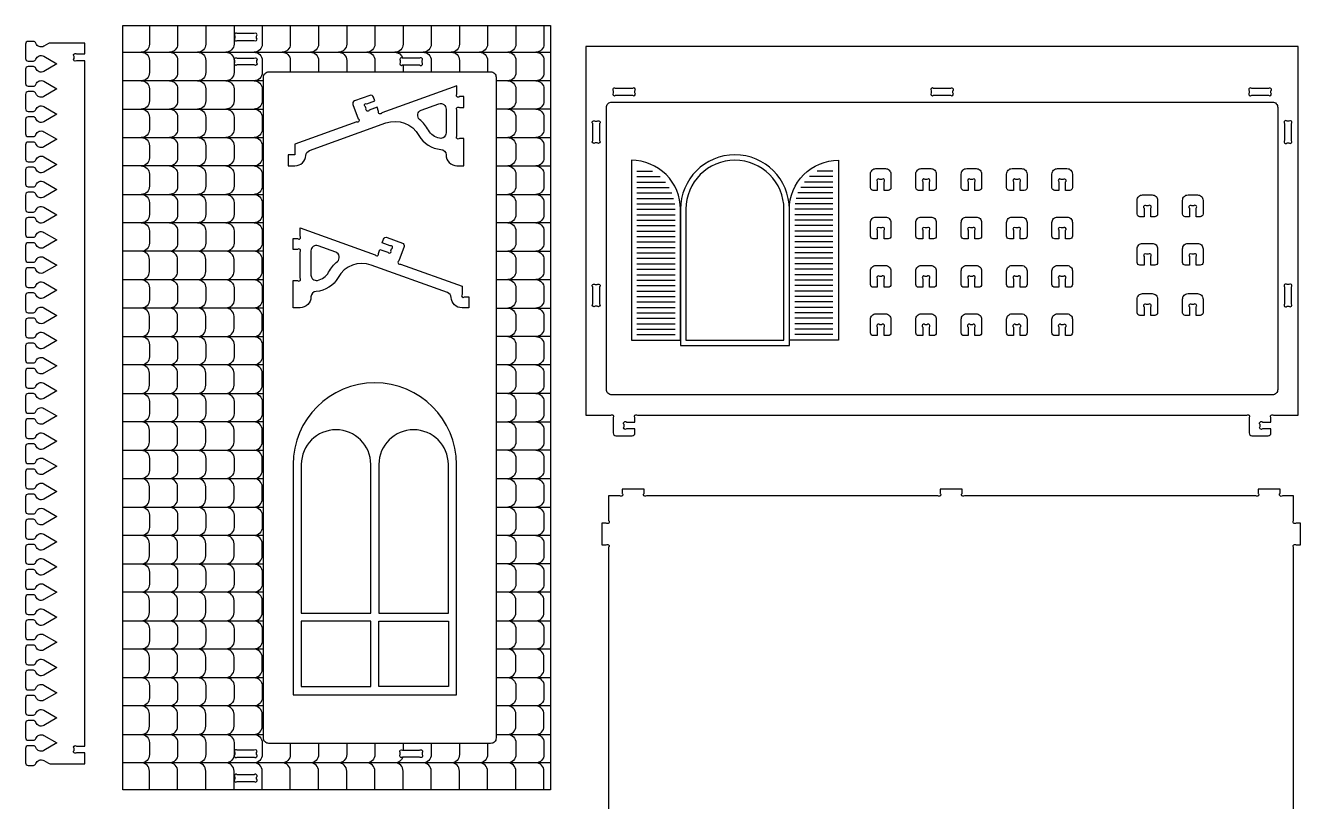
# Model space of a CAD drawing. Extents: x 2995 to 5271, y 518 to 1985.
# Drawn here: x 4144 to 5268, y 1301 to 1985 of the extents above; entities that cross this region are included whole.
import ezdxf

# ---------------------------------------------------------------- set-up
doc = ezdxf.new("R2010")
doc.units = 0
doc.header["$MEASUREMENT"] = 0
doc.layers.add('LAYER1', color=18, linetype='CONTINUOUS')

msp = doc.modelspace()

# ---------------------------------------------------------------- linework, layer by layer
at = {"layer": 'LAYER1'}
for points in [[(4606.8, 1311.5), (4229.8, 1311.5), (4229.8, 1985), (4606.8, 1985)], [(4387.1, 1402.4), (4448.3, 1402.4), (4448.3, 1460), (4387.1, 1460)], [(4455.5, 1402.4), (4455.5, 1460), (4516.7, 1460), (4516.7, 1402.4)]]:
    msp.add_lwpolyline(points, close=True, dxfattribs=at)
for points in [[(4253.2, 1985), (4253.2, 1968.6, -0.414214), (4246, 1961.4)], [(4278.1, 1985), (4278.1, 1968.6, -0.414214), (4270.9, 1961.4)], [(4302.9, 1985), (4302.9, 1968.6, -0.414214), (4295.7, 1961.4)], [(4327.8, 1985), (4327.8, 1968.6, -0.414214), (4320.6, 1961.4)], [(4352.6, 1985), (4352.6, 1968.6, -0.414214), (4345.4, 1961.4)], [(4377.4, 1985), (4377.4, 1968.6, -0.414214), (4370.2, 1961.4)], [(4402.3, 1985), (4402.3, 1968.6, -0.414214), (4395.1, 1961.4)], [(4427.1, 1985), (4427.1, 1968.6, -0.414214), (4419.9, 1961.4)], [(4452, 1985), (4452, 1968.6, -0.414214), (4444.8, 1961.4)], [(4476.8, 1985), (4476.8, 1968.6, -0.414214), (4469.6, 1961.4)], [(4501.6, 1985), (4501.6, 1968.6, -0.414214), (4494.4, 1961.4)], [(4526.5, 1985), (4526.5, 1968.6, -0.414214), (4519.3, 1961.4)], [(4551.3, 1985), (4551.3, 1968.6, -0.414214), (4544.1, 1961.4)], [(4576.2, 1985), (4576.2, 1968.6, -0.414214), (4569, 1961.4)], [(4601, 1985), (4601, 1968.6, -0.414214), (4593.8, 1961.4)], [(4246, 1961.4, -0.414214), (4253.2, 1954.2), (4253.2, 1943.5, -0.414214), (4246, 1936.3)], [(4270.9, 1961.4, -0.414214), (4278.1, 1954.2), (4278.1, 1943.5, -0.414214), (4270.9, 1936.3)], [(4295.7, 1961.4, -0.414214), (4302.9, 1954.2), (4302.9, 1943.5, -0.414214), (4295.7, 1936.3)], [(4320.6, 1961.4, -0.414214), (4327.8, 1954.2), (4327.8, 1943.5, -0.414214), (4320.6, 1936.3)], [(4345.4, 1961.4, -0.414214), (4352.6, 1954.2), (4352.6, 1943.5, -0.414214), (4345.4, 1936.3)], [(4370.2, 1961.4, -0.414214), (4377.4, 1954.2), (4377.4, 1944.2)], [(4395.1, 1961.4, -0.414214), (4402.3, 1954.2), (4402.3, 1944.2)], [(4419.9, 1961.4, -0.414214), (4427.1, 1954.2), (4427.1, 1944.2)], [(4444.8, 1961.4, -0.414214), (4452, 1954.2), (4452, 1944.2)], [(4469.6, 1961.4, -0.332931), (4476.5, 1956.2)], [(4494.4, 1961.4, -0.414214), (4501.6, 1954.2), (4501.6, 1944.2)], [(4519.3, 1961.4, -0.414214), (4526.5, 1954.2), (4526.5, 1944.2)], [(4544.1, 1961.4, -0.414214), (4551.3, 1954.2), (4551.3, 1944.2)], [(4569, 1961.4, -0.414214), (4576.2, 1954.2), (4576.2, 1943.5, -0.414214), (4569, 1936.3)], [(4593.8, 1961.4, -0.414214), (4601, 1954.2), (4601, 1943.5, -0.414214), (4593.8, 1936.3)], [(4246, 1936.3, -0.414214), (4253.2, 1929.1), (4253.2, 1918.5, -0.414214), (4246, 1911.3)], [(4270.9, 1936.3, -0.414214), (4278.1, 1929.1), (4278.1, 1918.5, -0.414214), (4270.9, 1911.3)], [(4295.7, 1936.3, -0.414214), (4302.9, 1929.1), (4302.9, 1918.5, -0.414214), (4295.7, 1911.3)], [(4320.6, 1936.3, -0.414214), (4327.8, 1929.1), (4327.8, 1918.5, -0.414214), (4320.6, 1911.3)], [(4345.4, 1936.3, -0.414214), (4352.6, 1929.1), (4352.6, 1918.5, -0.414214), (4345.4, 1911.3)], [(4569, 1936.3, -0.414214), (4576.2, 1929.1), (4576.2, 1918.5, -0.414214), (4569, 1911.3)], [(4593.8, 1936.3, -0.414214), (4601, 1929.1), (4601, 1918.5, -0.414214), (4593.8, 1911.3)], [(4246, 1911.3, -0.414214), (4253.2, 1904.1), (4253.2, 1893.4, -0.414214), (4246, 1886.2)], [(4270.9, 1911.3, -0.414214), (4278.1, 1904.1), (4278.1, 1893.4, -0.414214), (4270.9, 1886.2)], [(4295.7, 1911.3, -0.414214), (4302.9, 1904.1), (4302.9, 1893.4, -0.414214), (4295.7, 1886.2)], [(4320.6, 1911.3, -0.414214), (4327.8, 1904.1), (4327.8, 1893.4, -0.414214), (4320.6, 1886.2)], [(4345.4, 1911.3, -0.414214), (4352.6, 1904.1), (4352.6, 1893.4, -0.414214), (4345.4, 1886.2)], [(4569, 1911.3, -0.414214), (4576.2, 1904.1), (4576.2, 1893.4, -0.414214), (4569, 1886.2)], [(4593.8, 1911.3, -0.414214), (4601, 1904.1), (4601, 1893.4, -0.414214), (4593.8, 1886.2)], [(4246, 1886.2, -0.414214), (4253.2, 1879), (4253.2, 1868.4, -0.414214), (4246, 1861.2)], [(4270.9, 1886.2, -0.414214), (4278.1, 1879), (4278.1, 1868.4, -0.414214), (4270.9, 1861.2)], [(4295.7, 1886.2, -0.414214), (4302.9, 1879), (4302.9, 1868.4, -0.414214), (4295.7, 1861.2)], [(4320.6, 1886.2, -0.414214), (4327.8, 1879), (4327.8, 1868.4, -0.414214), (4320.6, 1861.2)], [(4345.4, 1886.2, -0.414214), (4352.6, 1879), (4352.6, 1868.4, -0.414214), (4345.4, 1861.2)], [(4569, 1886.2, -0.414214), (4576.2, 1879), (4576.2, 1868.4, -0.414214), (4569, 1861.2)], [(4593.8, 1886.2, -0.414214), (4601, 1879), (4601, 1868.4, -0.414214), (4593.8, 1861.2)], [(4246, 1861.2, -0.414214), (4253.2, 1854), (4253.2, 1843.3, -0.414214), (4246, 1836.1)], [(4270.9, 1861.2, -0.414214), (4278.1, 1854), (4278.1, 1843.3, -0.414214), (4270.9, 1836.1)], [(4295.7, 1861.2, -0.414214), (4302.9, 1854), (4302.9, 1843.3, -0.414214), (4295.7, 1836.1)], [(4320.6, 1861.2, -0.414214), (4327.8, 1854), (4327.8, 1843.3, -0.414214), (4320.6, 1836.1)], [(4345.4, 1861.2, -0.414214), (4352.6, 1854), (4352.6, 1843.3, -0.414214), (4345.4, 1836.1)], [(4569, 1861.2, -0.414214), (4576.2, 1854), (4576.2, 1843.3, -0.414214), (4569, 1836.1)], [(4593.8, 1861.2, -0.414214), (4601, 1854), (4601, 1843.3, -0.414214), (4593.8, 1836.1)], [(4246, 1836.1, -0.414214), (4253.2, 1828.9), (4253.2, 1818.3, -0.414214), (4246, 1811.1)], [(4270.9, 1836.1, -0.414214), (4278.1, 1828.9), (4278.1, 1818.3, -0.414214), (4270.9, 1811.1)], [(4295.7, 1836.1, -0.414214), (4302.9, 1828.9), (4302.9, 1818.3, -0.414214), (4295.7, 1811.1)], [(4320.6, 1836.1, -0.414214), (4327.8, 1828.9), (4327.8, 1818.3, -0.414214), (4320.6, 1811.1)], [(4345.4, 1836.1, -0.414214), (4352.6, 1828.9), (4352.6, 1818.3, -0.414214), (4345.4, 1811.1)], [(4569, 1836.1, -0.414214), (4576.2, 1828.9), (4576.2, 1818.3, -0.414214), (4569, 1811.1)], [(4593.8, 1836.1, -0.414214), (4601, 1828.9), (4601, 1818.3, -0.414214), (4593.8, 1811.1)], [(4246, 1811.1, -0.414214), (4253.2, 1803.9), (4253.2, 1793.2, -0.414214), (4246, 1786)], [(4270.9, 1811.1, -0.414214), (4278.1, 1803.9), (4278.1, 1793.2, -0.414214), (4270.9, 1786)], [(4295.7, 1811.1, -0.414214), (4302.9, 1803.9), (4302.9, 1793.2, -0.414214), (4295.7, 1786)], [(4320.6, 1811.1, -0.414214), (4327.8, 1803.9), (4327.8, 1793.2, -0.414214), (4320.6, 1786)], [(4345.4, 1811.1, -0.414214), (4352.6, 1803.9), (4352.6, 1793.2, -0.414214), (4345.4, 1786)], [(4569, 1811.1, -0.414214), (4576.2, 1803.9), (4576.2, 1793.2, -0.414214), (4569, 1786)], [(4593.8, 1811.1, -0.414214), (4601, 1803.9), (4601, 1793.2, -0.414214), (4593.8, 1786)], [(4246, 1761, 0.414214), (4253.2, 1768.2), (4253.2, 1778.8, 0.414214), (4246, 1786)], [(4270.9, 1761, 0.414214), (4278.1, 1768.2), (4278.1, 1778.8, 0.414214), (4270.9, 1786)], [(4295.7, 1761, 0.414214), (4302.9, 1768.2), (4302.9, 1778.8, 0.414214), (4295.7, 1786)], [(4320.6, 1761, 0.414214), (4327.8, 1768.2), (4327.8, 1778.8, 0.414214), (4320.6, 1786)], [(4345.4, 1761, 0.414214), (4352.6, 1768.2), (4352.6, 1778.8, 0.414214), (4345.4, 1786)], [(4569, 1786, -0.414214), (4576.2, 1778.8), (4576.2, 1768.2, -0.414214), (4569, 1761)], [(4593.8, 1786, -0.414214), (4601, 1778.8), (4601, 1768.2, -0.414214), (4593.8, 1761)], [(4246, 1761, -0.414214), (4253.2, 1753.8), (4253.2, 1743.1, -0.414214), (4246, 1735.9)], [(4270.9, 1761, -0.414214), (4278.1, 1753.8), (4278.1, 1743.1, -0.414214), (4270.9, 1735.9)], [(4295.7, 1761, -0.414214), (4302.9, 1753.8), (4302.9, 1743.1, -0.414214), (4295.7, 1735.9)], [(4320.6, 1761, -0.414214), (4327.8, 1753.8), (4327.8, 1743.1, -0.414214), (4320.6, 1735.9)], [(4345.4, 1761, -0.414214), (4352.6, 1753.8), (4352.6, 1743.1, -0.414214), (4345.4, 1735.9)], [(4569, 1761, -0.414214), (4576.2, 1753.8), (4576.2, 1743.1, -0.414214), (4569, 1735.9)], [(4593.8, 1761, -0.414214), (4601, 1753.8), (4601, 1743.1, -0.414214), (4593.8, 1735.9)], [(4246, 1710.9, 0.414214), (4253.2, 1718.1), (4253.2, 1728.7, 0.414214), (4246, 1735.9)], [(4270.9, 1710.9, 0.414214), (4278.1, 1718.1), (4278.1, 1728.7, 0.414214), (4270.9, 1735.9)], [(4295.7, 1710.9, 0.414214), (4302.9, 1718.1), (4302.9, 1728.7, 0.414214), (4295.7, 1735.9)], [(4320.6, 1710.9, 0.414214), (4327.8, 1718.1), (4327.8, 1728.7, 0.414214), (4320.6, 1735.9)], [(4345.4, 1710.9, 0.414214), (4352.6, 1718.1), (4352.6, 1728.7, 0.414214), (4345.4, 1735.9)], [(4569, 1735.9, -0.414214), (4576.2, 1728.7), (4576.2, 1718.1, -0.414214), (4569, 1710.9)], [(4593.8, 1735.9, -0.414214), (4601, 1728.7), (4601, 1718.1, -0.414214), (4593.8, 1710.9)], [(4246, 1710.9, -0.414214), (4253.2, 1703.7), (4253.2, 1693, -0.414214), (4246, 1685.8)], [(4270.9, 1710.9, -0.414214), (4278.1, 1703.7), (4278.1, 1693, -0.414214), (4270.9, 1685.8)], [(4295.7, 1710.9, -0.414214), (4302.9, 1703.7), (4302.9, 1693, -0.414214), (4295.7, 1685.8)], [(4320.6, 1710.9, -0.414214), (4327.8, 1703.7), (4327.8, 1693, -0.414214), (4320.6, 1685.8)], [(4345.4, 1710.9, -0.414214), (4352.6, 1703.7), (4352.6, 1693, -0.414214), (4345.4, 1685.8)], [(4569, 1710.9, -0.414214), (4576.2, 1703.7), (4576.2, 1693, -0.414214), (4569, 1685.8)], [(4593.8, 1710.9, -0.414214), (4601, 1703.7), (4601, 1693, -0.414214), (4593.8, 1685.8)], [(4246, 1660.8, 0.414214), (4253.2, 1668), (4253.2, 1678.6, 0.414214), (4246, 1685.8)], [(4270.9, 1660.8, 0.414214), (4278.1, 1668), (4278.1, 1678.6, 0.414214), (4270.9, 1685.8)], [(4295.7, 1660.8, 0.414214), (4302.9, 1668), (4302.9, 1678.6, 0.414214), (4295.7, 1685.8)], [(4320.6, 1660.8, 0.414214), (4327.8, 1668), (4327.8, 1678.6, 0.414214), (4320.6, 1685.8)], [(4345.4, 1660.8, 0.414214), (4352.6, 1668), (4352.6, 1678.6, 0.414214), (4345.4, 1685.8)], [(4569, 1685.8, -0.414214), (4576.2, 1678.6), (4576.2, 1668, -0.414214), (4569, 1660.8)], [(4593.8, 1685.8, -0.414214), (4601, 1678.6), (4601, 1668, -0.414214), (4593.8, 1660.8)], [(4246, 1660.8, -0.414214), (4253.2, 1653.6), (4253.2, 1642.9, -0.414214), (4246, 1635.7)], [(4270.9, 1660.8, -0.414214), (4278.1, 1653.6), (4278.1, 1642.9, -0.414214), (4270.9, 1635.7)], [(4295.7, 1660.8, -0.414214), (4302.9, 1653.6), (4302.9, 1642.9, -0.414214), (4295.7, 1635.7)], [(4320.6, 1660.8, -0.414214), (4327.8, 1653.6), (4327.8, 1642.9, -0.414214), (4320.6, 1635.7)], [(4345.4, 1660.8, -0.414214), (4352.6, 1653.6), (4352.6, 1642.9, -0.414214), (4345.4, 1635.7)], [(4569, 1660.8, -0.414214), (4576.2, 1653.6), (4576.2, 1642.9, -0.414214), (4569, 1635.7)], [(4593.8, 1660.8, -0.414214), (4601, 1653.6), (4601, 1642.9, -0.414214), (4593.8, 1635.7)], [(4246, 1610.7, 0.414214), (4253.2, 1617.9), (4253.2, 1628.5, 0.414214), (4246, 1635.7)], [(4270.9, 1610.7, 0.414214), (4278.1, 1617.9), (4278.1, 1628.5, 0.414214), (4270.9, 1635.7)], [(4295.7, 1610.7, 0.414214), (4302.9, 1617.9), (4302.9, 1628.5, 0.414214), (4295.7, 1635.7)], [(4320.6, 1610.7, 0.414214), (4327.8, 1617.9), (4327.8, 1628.5, 0.414214), (4320.6, 1635.7)], [(4345.4, 1610.7, 0.414214), (4352.6, 1617.9), (4352.6, 1628.5, 0.414214), (4345.4, 1635.7)], [(4569, 1635.7, -0.414214), (4576.2, 1628.5), (4576.2, 1617.9, -0.414214), (4569, 1610.7)], [(4593.8, 1635.7, -0.414214), (4601, 1628.5), (4601, 1617.9, -0.414214), (4593.8, 1610.7)], [(4246, 1610.7, -0.414214), (4253.2, 1603.5), (4253.2, 1592.8, -0.414214), (4246, 1585.6)], [(4270.9, 1610.7, -0.414214), (4278.1, 1603.5), (4278.1, 1592.8, -0.414214), (4270.9, 1585.6)], [(4295.7, 1610.7, -0.414214), (4302.9, 1603.5), (4302.9, 1592.8, -0.414214), (4295.7, 1585.6)], [(4320.6, 1610.7, -0.414214), (4327.8, 1603.5), (4327.8, 1592.8, -0.414214), (4320.6, 1585.6)], [(4345.4, 1585.6, 0.414214), (4352.6, 1592.8), (4352.6, 1603.5, 0.414214), (4345.4, 1610.7)], [(4569, 1610.7, -0.414214), (4576.2, 1603.5), (4576.2, 1592.8, -0.414214), (4569, 1585.6)], [(4593.8, 1610.7, -0.414214), (4601, 1603.5), (4601, 1592.8, -0.414214), (4593.8, 1585.6)], [(4246, 1560.6, 0.414214), (4253.2, 1567.8), (4253.2, 1578.4, 0.414214), (4246, 1585.6)], [(4270.9, 1560.6, 0.414214), (4278.1, 1567.8), (4278.1, 1578.4, 0.414214), (4270.9, 1585.6)], [(4295.7, 1560.6, 0.414214), (4302.9, 1567.8), (4302.9, 1578.4, 0.414214), (4295.7, 1585.6)], [(4320.6, 1560.6, 0.414214), (4327.8, 1567.8), (4327.8, 1578.4, 0.414214), (4320.6, 1585.6)], [(4345.4, 1560.6, 0.414214), (4352.6, 1567.8), (4352.6, 1578.4, 0.414214), (4345.4, 1585.6)], [(4569, 1585.6, -0.414214), (4576.2, 1578.4), (4576.2, 1567.8, -0.414214), (4569, 1560.6)], [(4593.8, 1585.6, -0.414214), (4601, 1578.4), (4601, 1567.8, -0.414214), (4593.8, 1560.6)], [(5261.8, 1231.9), (5261.8, 1525.2, -1), (5264, 1527.3), (5267.8, 1527.3), (5267.8, 1546.5), (5264, 1546.5, -1), (5261.8, 1548.7), (5261.8, 1570.5), (5252, 1570.5, -1), (5249.8, 1572.7), (5249.8, 1576.5), (5230.6, 1576.5), (5230.6, 1572.7, -1), (5228.5, 1570.5), (4971.6, 1570.5, -1), (4969.5, 1572.7), (4969.5, 1576.5), (4950.3, 1576.5), (4950.3, 1572.7, -1), (4948.2, 1570.5), (4691.3, 1570.5, -1), (4689.2, 1572.7), (4689.2, 1576.5), (4670, 1576.5), (4670, 1572.7, -1), (4667.9, 1570.5), (4658, 1570.5), (4658, 1548.7, -1), (4655.9, 1546.5), (4652, 1546.5), (4652, 1527.3), (4655.9, 1527.3, -1), (4658, 1525.2), (4658, 1231.9, -1)], [(4246, 1560.6, -0.414214), (4253.2, 1553.4), (4253.2, 1542.7, -0.414214), (4246, 1535.5)], [(4270.9, 1560.6, -0.414214), (4278.1, 1553.4), (4278.1, 1542.7, -0.414214), (4270.9, 1535.5)], [(4295.7, 1560.6, -0.414214), (4302.9, 1553.4), (4302.9, 1542.7, -0.414214), (4295.7, 1535.5)], [(4320.6, 1560.6, -0.414214), (4327.8, 1553.4), (4327.8, 1542.7, -0.414214), (4320.6, 1535.5)], [(4345.4, 1560.6, -0.414214), (4352.6, 1553.4), (4352.6, 1542.7, -0.414214), (4345.4, 1535.5)], [(4569, 1560.6, -0.414214), (4576.2, 1553.4), (4576.2, 1542.7, -0.414214), (4569, 1535.5)], [(4593.8, 1560.6, -0.414214), (4601, 1553.4), (4601, 1542.7, -0.414214), (4593.8, 1535.5)], [(4246, 1510.5, 0.414214), (4253.2, 1517.7), (4253.2, 1528.3, 0.414214), (4246, 1535.5)], [(4270.9, 1510.5, 0.414214), (4278.1, 1517.7), (4278.1, 1528.3, 0.414214), (4270.9, 1535.5)], [(4295.7, 1510.5, 0.414214), (4302.9, 1517.7), (4302.9, 1528.3, 0.414214), (4295.7, 1535.5)], [(4320.6, 1510.5, 0.414214), (4327.8, 1517.7), (4327.8, 1528.3, 0.414214), (4320.6, 1535.5)], [(4345.4, 1510.5, 0.414214), (4352.6, 1517.7), (4352.6, 1528.3, 0.414214), (4345.4, 1535.5)], [(4569, 1535.5, -0.414214), (4576.2, 1528.3), (4576.2, 1517.7, -0.414214), (4569, 1510.5)], [(4593.8, 1535.5, -0.414214), (4601, 1528.3), (4601, 1517.7, -0.414214), (4593.8, 1510.5)], [(4246, 1510.5, -0.414214), (4253.2, 1503.3), (4253.2, 1492.7, -0.414214), (4246, 1485.5)], [(4270.9, 1510.5, -0.414214), (4278.1, 1503.3), (4278.1, 1492.7, -0.414214), (4270.9, 1485.5)], [(4295.7, 1510.5, -0.414214), (4302.9, 1503.3), (4302.9, 1492.7, -0.414214), (4295.7, 1485.5)], [(4320.6, 1510.5, -0.414214), (4327.8, 1503.3), (4327.8, 1492.7, -0.414214), (4320.6, 1485.5)], [(4345.4, 1510.5, -0.414214), (4352.6, 1503.3), (4352.6, 1492.7, -0.414214), (4345.4, 1485.5)], [(4569, 1510.5, -0.414214), (4576.2, 1503.3), (4576.2, 1492.7, -0.414214), (4569, 1485.5)], [(4593.8, 1510.5, -0.414214), (4601, 1503.3), (4601, 1492.7, -0.414214), (4593.8, 1485.5)], [(4246, 1460.4, 0.414214), (4253.2, 1467.6), (4253.2, 1478.3, 0.414214), (4246, 1485.5)], [(4270.9, 1460.4, 0.414214), (4278.1, 1467.6), (4278.1, 1478.3, 0.414214), (4270.9, 1485.5)], [(4295.7, 1460.4, 0.414214), (4302.9, 1467.6), (4302.9, 1478.3, 0.414214), (4295.7, 1485.5)], [(4320.6, 1460.4, 0.414214), (4327.8, 1467.6), (4327.8, 1478.3, 0.414214), (4320.6, 1485.5)], [(4345.4, 1460.4, 0.414214), (4352.6, 1467.6), (4352.6, 1478.3, 0.414214), (4345.4, 1485.5)], [(4569, 1460.4, 0.414214), (4576.2, 1467.6), (4576.2, 1478.3, 0.414214), (4569, 1485.5)], [(4593.8, 1460.4, 0.414214), (4601, 1467.6), (4601, 1478.3, 0.414214), (4593.8, 1485.5)], [(4246, 1460.4, -0.414214), (4253.2, 1453.2), (4253.2, 1442.6, -0.414214), (4246, 1435.4)], [(4270.9, 1460.4, -0.414214), (4278.1, 1453.2), (4278.1, 1442.6, -0.414214), (4270.9, 1435.4)], [(4295.7, 1460.4, -0.414214), (4302.9, 1453.2), (4302.9, 1442.6, -0.414214), (4295.7, 1435.4)], [(4320.6, 1460.4, -0.414214), (4327.8, 1453.2), (4327.8, 1442.6, -0.414214), (4320.6, 1435.4)], [(4345.4, 1460.4, -0.414214), (4352.6, 1453.2), (4352.6, 1442.6, -0.414214), (4345.4, 1435.4)], [(4569, 1460.4, -0.414214), (4576.2, 1453.2), (4576.2, 1442.6, -0.414214), (4569, 1435.4)], [(4593.8, 1460.4, -0.414214), (4601, 1453.2), (4601, 1442.6, -0.414214), (4593.8, 1435.4)], [(4246, 1410.3, 0.414214), (4253.2, 1417.5), (4253.2, 1428.2, 0.414214), (4246, 1435.4)], [(4270.9, 1410.3, 0.414214), (4278.1, 1417.5), (4278.1, 1428.2, 0.414214), (4270.9, 1435.4)], [(4295.7, 1410.3, 0.414214), (4302.9, 1417.5), (4302.9, 1428.2, 0.414214), (4295.7, 1435.4)], [(4320.6, 1410.3, 0.414214), (4327.8, 1417.5), (4327.8, 1428.2, 0.414214), (4320.6, 1435.4)], [(4345.4, 1410.3, 0.414214), (4352.6, 1417.5), (4352.6, 1428.2, 0.414214), (4345.4, 1435.4)], [(4569, 1410.3, 0.414214), (4576.2, 1417.5), (4576.2, 1428.2, 0.414214), (4569, 1435.4)], [(4593.8, 1410.3, 0.414214), (4601, 1417.5), (4601, 1428.2, 0.414214), (4593.8, 1435.4)], [(4246, 1410.3, -0.414214), (4253.2, 1403.1), (4253.2, 1392.5, -0.414214), (4246, 1385.3)], [(4270.9, 1410.3, -0.414214), (4278.1, 1403.1), (4278.1, 1392.5, -0.414214), (4270.9, 1385.3)], [(4295.7, 1410.3, -0.414214), (4302.9, 1403.1), (4302.9, 1392.5, -0.414214), (4295.7, 1385.3)], [(4320.6, 1410.3, -0.414214), (4327.8, 1403.1), (4327.8, 1392.5, -0.414214), (4320.6, 1385.3)], [(4345.4, 1410.3, -0.414214), (4352.6, 1403.1), (4352.6, 1392.5, -0.414214), (4345.4, 1385.3)], [(4569, 1410.3, -0.414214), (4576.2, 1403.1), (4576.2, 1392.5, -0.414214), (4569, 1385.3)], [(4593.8, 1410.3, -0.414214), (4601, 1403.1), (4601, 1392.5, -0.414214), (4593.8, 1385.3)], [(4246, 1360.2, 0.414214), (4253.2, 1367.4), (4253.2, 1378.1, 0.414214), (4246, 1385.3)], [(4270.9, 1360.2, 0.414214), (4278.1, 1367.4), (4278.1, 1378.1, 0.414214), (4270.9, 1385.3)], [(4295.7, 1360.2, 0.414214), (4302.9, 1367.4), (4302.9, 1378.1, 0.414214), (4295.7, 1385.3)], [(4320.6, 1360.2, 0.414214), (4327.8, 1367.4), (4327.8, 1378.1, 0.414214), (4320.6, 1385.3)], [(4345.4, 1360.2, 0.414214), (4352.6, 1367.4), (4352.6, 1378.1, 0.414214), (4345.4, 1385.3)], [(4569, 1360.2, 0.414214), (4576.2, 1367.4), (4576.2, 1378.1, 0.414214), (4569, 1385.3)], [(4593.8, 1360.2, 0.414214), (4601, 1367.4), (4601, 1378.1, 0.414214), (4593.8, 1385.3)], [(4246, 1360.2, -0.414214), (4253.2, 1353), (4253.2, 1342.4, -0.414214), (4246, 1335.2)], [(4270.9, 1360.2, -0.414214), (4278.1, 1353), (4278.1, 1342.4, -0.414214), (4270.9, 1335.2)], [(4295.7, 1360.2, -0.414214), (4302.9, 1353), (4302.9, 1342.4, -0.414214), (4295.7, 1335.2)], [(4320.6, 1360.2, -0.414214), (4327.8, 1353), (4327.8, 1342.4, -0.414214), (4320.6, 1335.2)], [(4345.4, 1360.2, -0.414214), (4352.6, 1353), (4352.6, 1342.4, -0.414214), (4345.4, 1335.2)], [(4569, 1360.2, -0.414214), (4576.2, 1353), (4576.2, 1342.4, -0.414214), (4569, 1335.2)], [(4593.8, 1360.2, -0.414214), (4601, 1353), (4601, 1342.4, -0.414214), (4593.8, 1335.2)], [(4377.4, 1352.3), (4377.4, 1342.4, -0.414214), (4370.2, 1335.2)], [(4402.3, 1352.3), (4402.3, 1342.4, -0.414214), (4395.1, 1335.2)], [(4427.1, 1352.3), (4427.1, 1342.4, -0.414214), (4419.9, 1335.2)], [(4452, 1352.3), (4452, 1342.4, -0.414214), (4444.8, 1335.2)], [(4501.6, 1352.3), (4501.6, 1342.4, -0.414214), (4494.4, 1335.2)], [(4526.5, 1352.3), (4526.5, 1342.4, -0.414214), (4519.3, 1335.2)], [(4551.3, 1352.3), (4551.3, 1342.4, -0.414214), (4544.1, 1335.2)], [(4476.5, 1340.3, -0.332931), (4469.6, 1335.2)], [(4253.2, 1311.5), (4253.2, 1328, 0.414214), (4246, 1335.2)], [(4278.1, 1311.5), (4278.1, 1328, 0.414214), (4270.9, 1335.2)], [(4302.9, 1311.5), (4302.9, 1328, 0.414214), (4295.7, 1335.2)], [(4327.8, 1311.5), (4327.8, 1328, 0.414214), (4320.6, 1335.2)], [(4352.6, 1311.5), (4352.6, 1328, 0.414214), (4345.4, 1335.2)], [(4377.4, 1311.5), (4377.4, 1328, 0.414214), (4370.2, 1335.2)], [(4402.3, 1311.5), (4402.3, 1328, 0.414214), (4395.1, 1335.2)], [(4427.1, 1311.5), (4427.1, 1328, 0.414214), (4419.9, 1335.2)], [(4452, 1311.5), (4452, 1328, 0.414214), (4444.8, 1335.2)], [(4476.8, 1311.5), (4476.8, 1328, 0.414214), (4469.6, 1335.2)], [(4501.6, 1311.5), (4501.6, 1328, 0.414214), (4494.4, 1335.2)], [(4526.5, 1311.5), (4526.5, 1328, 0.414214), (4519.3, 1335.2)], [(4551.3, 1311.5), (4551.3, 1328, 0.414214), (4544.1, 1335.2)], [(4576.2, 1311.5), (4576.2, 1328, 0.414214), (4569, 1335.2)], [(4601, 1311.5), (4601, 1328, 0.414214), (4593.8, 1335.2)]]:
    msp.add_lwpolyline(points, format="xyb", dxfattribs=at)
for points in [[(4328.5, 1975.7), (4328.5, 1973.9, 1), (4330.6, 1971.8), (4345.6, 1971.8, 1), (4347.7, 1973.9), (4347.7, 1975.7, 1), (4345.6, 1977.8), (4330.6, 1977.8, 1)], [(4160.1, 1966.7, -0.475677), (4153.2, 1969.3, 0.32375), (4150.9, 1971), (4146.4, 1971, 0.414214), (4144, 1968.6), (4144, 1956, 0.414214), (4146.4, 1953.6), (4150.9, 1953.6, 0.32375), (4153.2, 1955.3, -0.475677), (4160.1, 1957.9), (4171.7, 1951.2), (4160.1, 1944.5, -0.475677), (4153.2, 1947.2, 0.32375), (4150.9, 1948.8), (4146.4, 1948.8, 0.414214), (4144, 1946.4), (4144, 1933.9, 0.414214), (4146.4, 1931.5), (4150.9, 1931.5, 0.32375), (4153.2, 1933.1, -0.475677), (4160.1, 1935.8), (4171.7, 1929.1), (4160.1, 1922.3, -0.475677), (4153.2, 1925, 0.32375), (4150.9, 1926.7), (4146.4, 1926.7, 0.414214), (4144, 1924.3), (4144, 1911.7, 0.414214), (4146.4, 1909.3), (4150.9, 1909.3, 0.32375), (4153.2, 1910.9, -0.475677), (4160.1, 1913.6), (4171.7, 1906.9), (4160.1, 1900.2, -0.475677), (4153.2, 1902.8, 0.32375), (4150.9, 1904.5), (4146.4, 1904.5, 0.414214), (4144, 1902.1), (4144, 1889.5, 0.414214), (4146.4, 1887.1), (4150.9, 1887.1, 0.32375), (4153.2, 1888.8, -0.475677), (4160.1, 1891.4), (4171.7, 1884.7), (4160.1, 1878, -0.475677), (4153.2, 1880.7, 0.32375), (4150.9, 1882.3), (4146.4, 1882.3, 0.414214), (4144, 1879.9), (4144, 1867.3, 0.414214), (4146.4, 1864.9), (4150.9, 1864.9, 0.32375), (4153.2, 1866.6, -0.475677), (4160.1, 1869.3), (4171.7, 1862.5), (4160.1, 1855.8, -0.475677), (4153.2, 1858.5, 0.32375), (4150.9, 1860.1), (4146.4, 1860.1, 0.414214), (4144, 1857.7), (4144, 1845.2, 0.414214), (4146.4, 1842.8), (4150.9, 1842.8, 0.32375), (4153.2, 1844.4, -0.475677), (4160.1, 1847.1), (4171.7, 1840.4), (4160.1, 1833.7, -0.475677), (4153.2, 1836.3, 0.32375), (4150.9, 1838), (4146.4, 1838, 0.414214), (4144, 1835.6), (4144, 1823, 0.414214), (4146.4, 1820.6), (4150.9, 1820.6, 0.32375), (4153.2, 1822.3, -0.475677), (4160.1, 1824.9), (4171.7, 1818.2), (4160.1, 1811.5, -0.475677), (4153.2, 1814.2, 0.32375), (4150.9, 1815.8), (4146.4, 1815.8, 0.414214), (4144, 1813.4), (4144, 1800.8, 0.414214), (4146.4, 1798.4), (4150.9, 1798.4, 0.32375), (4153.2, 1800.1, -0.475677), (4160.1, 1802.7), (4171.7, 1796), (4160.1, 1789.3, -0.475677), (4153.2, 1792, 0.32375), (4150.9, 1793.6), (4146.4, 1793.6, 0.414214), (4144, 1791.2), (4144, 1778.7, 0.414214), (4146.4, 1776.3), (4150.9, 1776.3, 0.32375), (4153.2, 1777.9, -0.475677), (4160.1, 1780.6), (4171.7, 1773.9), (4160.1, 1767.2, -0.475677), (4153.2, 1769.8, 0.32375), (4150.9, 1771.5), (4146.4, 1771.5, 0.414214), (4144, 1769.1), (4144, 1756.5, 0.414214), (4146.4, 1754.1), (4150.9, 1754.1, 0.32375), (4153.2, 1755.8, -0.475677), (4160.1, 1758.4), (4171.7, 1751.7), (4160.1, 1745, -0.475677), (4153.2, 1747.7, 0.32375), (4150.9, 1749.3), (4146.4, 1749.3, 0.414214), (4144, 1746.9), (4144, 1734.3, 0.414214), (4146.4, 1731.9), (4150.9, 1731.9, 0.32375), (4153.2, 1733.6, -0.475677), (4160.1, 1736.2), (4171.7, 1729.5), (4160.1, 1722.8, -0.475677), (4153.2, 1725.5, 0.32375), (4150.9, 1727.1), (4146.4, 1727.1, 0.414214), (4144, 1724.7), (4144, 1712.2, 0.414214), (4146.4, 1709.8), (4150.9, 1709.8, 0.32375), (4153.2, 1711.4, -0.475677), (4160.1, 1714.1), (4171.7, 1707.4), (4160.1, 1700.7, -0.475677), (4153.2, 1703.3, 0.32375), (4150.9, 1705), (4146.4, 1705, 0.414214), (4144, 1702.6), (4144, 1690, 0.414214), (4146.4, 1687.6), (4150.9, 1687.6, 0.32375), (4153.2, 1689.3, -0.475677), (4160.1, 1691.9), (4171.7, 1685.2), (4160.1, 1678.5, -0.475677), (4153.2, 1681.2, 0.32375), (4150.9, 1682.8), (4146.4, 1682.8, 0.414214), (4144, 1680.4), (4144, 1667.8, 0.414214), (4146.4, 1665.4), (4150.9, 1665.4, 0.32375), (4153.2, 1667.1, -0.475677), (4160.1, 1669.7), (4171.7, 1663), (4160.1, 1656.3, -0.475677), (4153.2, 1659, 0.32375), (4150.9, 1660.6), (4146.4, 1660.6, 0.414214), (4144, 1658.2), (4144, 1645.7, 0.414214), (4146.4, 1643.3), (4150.9, 1643.3, 0.32375), (4153.2, 1644.9, -0.475677), (4160.1, 1647.6), (4171.7, 1640.9), (4160.1, 1634.2, -0.475677), (4153.2, 1636.8, 0.32375), (4150.9, 1638.5), (4146.4, 1638.5, 0.414214), (4144, 1636.1), (4144, 1623.5, 0.414214), (4146.4, 1621.1), (4150.9, 1621.1, 0.32375), (4153.2, 1622.7, -0.475677), (4160.1, 1625.4), (4171.7, 1618.7), (4160.1, 1612, -0.475677), (4153.2, 1614.7, 0.32375), (4150.9, 1616.3), (4146.4, 1616.3, 0.414214), (4144, 1613.9), (4144, 1601.3, 0.414214), (4146.4, 1598.9), (4150.9, 1598.9, 0.32375), (4153.2, 1600.6, -0.475677), (4160.1, 1603.2), (4171.7, 1596.5), (4160.1, 1589.8, -0.475677), (4153.2, 1592.5, 0.32375), (4150.9, 1594.1), (4146.4, 1594.1, 0.414214), (4144, 1591.7), (4144, 1579.2, 0.414214), (4146.4, 1576.8), (4150.9, 1576.8, 0.32375), (4153.2, 1578.4, -0.475677), (4160.1, 1581.1), (4171.7, 1574.4), (4160.1, 1567.7, -0.475677), (4153.2, 1570.3, 0.32375), (4150.9, 1572), (4146.4, 1572, 0.414214), (4144, 1569.6), (4144, 1557, 0.414214), (4146.4, 1554.6), (4150.9, 1554.6, 0.32375), (4153.2, 1556.2, -0.475677), (4160.1, 1558.9), (4171.7, 1552.2), (4160.1, 1545.5, -0.475677), (4153.2, 1548.1, 0.32375), (4150.9, 1549.8), (4146.4, 1549.8, 0.414214), (4144, 1547.4), (4144, 1534.8, 0.414214), (4146.4, 1532.4), (4150.9, 1532.4, 0.32375), (4153.2, 1534.1, -0.475677), (4160.1, 1536.7), (4171.7, 1530), (4160.1, 1523.3, -0.475677), (4153.2, 1526, 0.32375), (4150.9, 1527.6), (4146.4, 1527.6, 0.414214), (4144, 1525.2), (4144, 1512.7, 0.414214), (4146.4, 1510.3), (4150.9, 1510.3, 0.32375), (4153.2, 1511.9, -0.475677), (4160.1, 1514.6), (4171.7, 1507.9), (4160.1, 1501.2, -0.475677), (4153.2, 1503.8, 0.32375), (4150.9, 1505.5), (4146.4, 1505.5, 0.414214), (4144, 1503.1), (4144, 1490.5, 0.414214), (4146.4, 1488.1), (4150.9, 1488.1, 0.32375), (4153.2, 1489.7, -0.475677), (4160.1, 1492.4), (4171.7, 1485.7), (4160.1, 1479, -0.475677), (4153.2, 1481.6, 0.32375), (4150.9, 1483.3), (4146.4, 1483.3, 0.414214), (4144, 1480.9), (4144, 1468.3, 0.414214), (4146.4, 1465.9), (4150.9, 1465.9, 0.32375), (4153.2, 1467.6, -0.475677), (4160.1, 1470.2), (4171.7, 1463.5), (4160.1, 1456.8, -0.475677), (4153.2, 1459.5, 0.32375), (4150.9, 1461.1), (4146.4, 1461.1, 0.414214), (4144, 1458.7), (4144, 1446.2, 0.414214), (4146.4, 1443.8), (4150.9, 1443.8, 0.32375), (4153.2, 1445.4, -0.475677), (4160.1, 1448.1), (4171.7, 1441.4), (4160.1, 1434.7, -0.475677), (4153.2, 1437.3, 0.32375), (4150.9, 1439), (4146.4, 1439, 0.414214), (4144, 1436.6), (4144, 1424, 0.414214), (4146.4, 1421.6), (4150.9, 1421.6, 0.32375), (4153.2, 1423.2, -0.475677), (4160.1, 1425.9), (4171.7, 1419.2), (4160.1, 1412.5, -0.475677), (4153.2, 1415.1, 0.32375), (4150.9, 1416.8), (4146.4, 1416.8, 0.414214), (4144, 1414.4), (4144, 1401.8, 0.414214), (4146.4, 1399.4), (4150.9, 1399.4, 0.32375), (4153.2, 1401.1, -0.475677), (4160.1, 1403.7), (4171.7, 1397), (4160.1, 1390.3, -0.475677), (4153.2, 1393, 0.32375), (4150.9, 1394.6), (4146.4, 1394.6, 0.414214), (4144, 1392.2), (4144, 1379.7, 0.414214), (4146.4, 1377.3), (4150.9, 1377.3, 0.32375), (4153.2, 1378.9, -0.475677), (4160.1, 1381.6), (4171.7, 1374.9), (4160.1, 1368.1, -0.475677), (4153.2, 1370.8, 0.32375), (4150.9, 1372.5), (4146.4, 1372.5, 0.414214), (4144, 1370.1), (4144, 1357.5, 0.414214), (4146.4, 1355.1), (4150.9, 1355.1, 0.32375), (4153.2, 1356.7, -0.475677), (4160.1, 1359.4), (4171.7, 1352.7), (4160.1, 1346, -0.475677), (4153.2, 1348.6, 0.32375), (4150.9, 1350.3), (4146.4, 1350.3, 0.414214), (4144, 1347.9), (4144, 1335.3, 0.414214), (4146.4, 1332.9), (4150.9, 1332.9, 0.32375), (4153.2, 1334.6, -0.475677), (4160.1, 1337.2), (4164.4, 1334.8, 0.131652), (4165.6, 1334.4), (4196.4, 1334.4), (4196.4, 1344), (4188.9, 1344, -1), (4186.8, 1346.2), (4186.8, 1347.9, -1), (4188.9, 1350), (4196.4, 1350), (4196.4, 1953.9), (4188.9, 1953.9, -1), (4186.8, 1956), (4186.8, 1957.7, -1), (4188.9, 1959.9), (4196.4, 1959.9), (4196.4, 1969.5), (4165.6, 1969.5, 0.131652), (4164.4, 1969.1)], [(4345.6, 1950.2), (4330.6, 1950.2, -1), (4328.5, 1952.3), (4328.5, 1954.1, -1), (4330.6, 1956.2), (4345.6, 1956.2, -1), (4347.7, 1954.1), (4347.7, 1952.3, -1)], [(4474.3, 1954.1), (4474.3, 1952.3, 1), (4476.4, 1950.2), (4491.3, 1950.2, 1), (4493.5, 1952.3), (4493.5, 1954.1, 1), (4491.3, 1956.2), (4476.4, 1956.2, 1)], [(5265.8, 1966.5), (4638, 1966.5), (4638, 1641.5), (4659.9, 1641.5, -1), (4662, 1639.4), (4662, 1625.9, 0.414214), (4664.4, 1623.5), (4678.8, 1623.5, 0.414214), (4681.2, 1625.9), (4681.2, 1629.5), (4673.7, 1629.5, -1), (4671.6, 1631.6), (4671.6, 1633.4, -1), (4673.7, 1635.5), (4681.2, 1635.5), (4681.2, 1639.4, -1), (4683.3, 1641.5), (5220.5, 1641.5, -1), (5222.6, 1639.4), (5222.6, 1625.9, 0.414214), (5225, 1623.5), (5239.4, 1623.5, 0.414214), (5241.8, 1625.9), (5241.8, 1629.5), (5234.4, 1629.5, -1), (5232.2, 1631.6), (5232.2, 1633.4, -1), (5234.4, 1635.5), (5241.8, 1635.5), (5241.8, 1639.4, -1), (5244, 1641.5), (5265.8, 1641.5)], [(4558.8, 1939.4), (4558.8, 1357.1, -0.414214), (4554, 1352.3), (4358.5, 1352.3, -0.414214), (4353.7, 1357.1), (4353.7, 1939.4, -0.414214), (4358.5, 1944.2), (4554, 1944.2, -0.414214)], [(4450.7, 1921.9, 0.414214), (4447.6, 1923.3), (4434, 1918.5, 0.414214), (4432.6, 1915.4), (4437.2, 1902.7, -1), (4435.9, 1900), (4381.5, 1880.3), (4381.5, 1871), (4375.5, 1871), (4375.5, 1861.4), (4381.5, 1861.4, 0.3991), (4391.1, 1870.5, -0.301728), (4394.3, 1874.7), (4461.6, 1899.1, -0.36851), (4490.7, 1888.1, 0.256171), (4510.2, 1875.8, -0.396051), (4514.7, 1871, 0.414214), (4524.3, 1861.4), (4530.3, 1861.4), (4530.3, 1885.4), (4526.5, 1885.4, -1), (4524.3, 1887.5), (4524.3, 1910.6, -1), (4526.5, 1912.7), (4530.3, 1912.7), (4530.3, 1922.3), (4526.5, 1922.3, -1), (4524.3, 1924.5), (4524.3, 1931.9), (4458, 1908, -1), (4455.2, 1909.2), (4453.9, 1912.9), (4446.9, 1910.3, -1), (4444.2, 1911.6), (4443.6, 1913.3, -1), (4444.9, 1916), (4451.9, 1918.5)], [(4664.1, 1923.5), (4679.1, 1923.5, 1), (4681.2, 1925.6), (4681.2, 1927.4, 1), (4679.1, 1929.5), (4664.1, 1929.5, 1), (4662, 1927.4), (4662, 1925.6, 1)], [(4944.4, 1923.5), (4959.4, 1923.5, 1), (4961.5, 1925.6), (4961.5, 1927.4, 1), (4959.4, 1929.5), (4944.4, 1929.5, 1), (4942.3, 1927.4), (4942.3, 1925.6, 1)], [(5224.8, 1923.5), (5239.7, 1923.5, 1), (5241.8, 1925.6), (5241.8, 1927.4, 1), (5239.7, 1929.5), (5224.8, 1929.5, 1), (5222.6, 1927.4), (5222.6, 1925.6, 1)], [(4514.7, 1911.4), (4514.7, 1890.3, -0.470475), (4509, 1885.6, -0.222915), (4499.1, 1892.7, 0.091524), (4491.4, 1902.2, -0.57735), (4492.8, 1910.4), (4508.3, 1915.9, -0.519833)], [(5247.8, 1912.7), (5247.8, 1664.3, -0.414214), (5243, 1659.5), (4660.8, 1659.5, -0.414214), (4656, 1664.3), (4656, 1912.7, -0.414214), (4660.8, 1917.5), (5243, 1917.5, -0.414214)], [(4650, 1898.6), (4650, 1883.6, -1), (4647.9, 1881.5), (4646.1, 1881.5, -1), (4644, 1883.6), (4644, 1898.6, -1), (4646.1, 1900.7), (4647.9, 1900.7, -1)], [(5253.8, 1898.6), (5253.8, 1883.6, 1), (5256, 1881.5), (5257.7, 1881.5, 1), (5259.8, 1883.6), (5259.8, 1898.6, 1), (5257.7, 1900.7), (5256, 1900.7, 1)], [(4678.1, 1707.8), (4721.3, 1707.8), (4721.3, 1823, 0.414214), (4678.1, 1866.2)], [(4721.3, 1823), (4721.3, 1703), (4817.3, 1703), (4817.3, 1823, 1)], [(4726.1, 1823), (4726.1, 1707.8), (4812.5, 1707.8), (4812.5, 1823, 1)], [(4860.5, 1707.8), (4817.3, 1707.8), (4817.3, 1823, -0.414214), (4860.5, 1866.2)], [(4888.8, 1842.1), (4888.8, 1854.1, -0.414214), (4893.6, 1858.9), (4902, 1858.9, -0.414214), (4906.8, 1854.1), (4906.8, 1842.1, -0.414214), (4904.4, 1839.7), (4900.8, 1839.7), (4900.8, 1847.2, 1), (4898.6, 1849.3), (4896.9, 1849.3, 1), (4894.8, 1847.2), (4894.8, 1839.7), (4891.2, 1839.7, -0.414214)], [(4928.8, 1842.1), (4928.8, 1854.1, -0.414214), (4933.6, 1858.9), (4942, 1858.9, -0.414214), (4946.8, 1854.1), (4946.8, 1842.1, -0.414214), (4944.4, 1839.7), (4940.8, 1839.7), (4940.8, 1847.2, 1), (4938.6, 1849.3), (4936.9, 1849.3, 1), (4934.8, 1847.2), (4934.8, 1839.7), (4931.2, 1839.7, -0.414214)], [(4968.8, 1842.1), (4968.8, 1854.1, -0.414214), (4973.6, 1858.9), (4982, 1858.9, -0.414214), (4986.8, 1854.1), (4986.8, 1842.1, -0.414214), (4984.4, 1839.7), (4980.8, 1839.7), (4980.8, 1847.2, 1), (4978.6, 1849.3), (4976.9, 1849.3, 1), (4974.8, 1847.2), (4974.8, 1839.7), (4971.2, 1839.7, -0.414214)], [(5008.8, 1842.1), (5008.8, 1854.1, -0.414214), (5013.6, 1858.9), (5022, 1858.9, -0.414214), (5026.8, 1854.1), (5026.8, 1842.1, -0.414214), (5024.4, 1839.7), (5020.8, 1839.7), (5020.8, 1847.2, 1), (5018.6, 1849.3), (5016.9, 1849.3, 1), (5014.8, 1847.2), (5014.8, 1839.7), (5011.2, 1839.7, -0.414214)], [(5048.8, 1842.1), (5048.8, 1854.1, -0.414214), (5053.6, 1858.9), (5062, 1858.9, -0.414214), (5066.8, 1854.1), (5066.8, 1842.1, -0.414214), (5064.4, 1839.7), (5060.8, 1839.7), (5060.8, 1847.2, 1), (5058.7, 1849.3), (5056.9, 1849.3, 1), (5054.8, 1847.2), (5054.8, 1839.7), (5051.2, 1839.7, -0.414214)], [(5123.9, 1818.9), (5123.9, 1830.9, -0.414214), (5128.7, 1835.7), (5137.1, 1835.7, -0.414214), (5141.9, 1830.9), (5141.9, 1818.9, -0.414214), (5139.5, 1816.5), (5135.9, 1816.5), (5135.9, 1824, 1), (5133.7, 1826.1), (5132, 1826.1, 1), (5129.9, 1824), (5129.9, 1816.5), (5126.3, 1816.5, -0.414214)], [(5163.9, 1818.9), (5163.9, 1830.9, -0.414214), (5168.7, 1835.7), (5177.1, 1835.7, -0.414214), (5181.9, 1830.9), (5181.9, 1818.9, -0.414214), (5179.5, 1816.5), (5175.9, 1816.5), (5175.9, 1824, 1), (5173.7, 1826.1), (5172, 1826.1, 1), (5169.9, 1824), (5169.9, 1816.5), (5166.3, 1816.5, -0.414214)], [(4888.8, 1799.4), (4888.8, 1811.4, -0.414214), (4893.6, 1816.2), (4902, 1816.2, -0.414214), (4906.8, 1811.4), (4906.8, 1799.4, -0.414214), (4904.4, 1797), (4900.8, 1797), (4900.8, 1804.5, 1), (4898.6, 1806.6), (4896.9, 1806.6, 1), (4894.8, 1804.5), (4894.8, 1797), (4891.2, 1797, -0.414214)], [(4928.8, 1799.4), (4928.8, 1811.4, -0.414214), (4933.6, 1816.2), (4942, 1816.2, -0.414214), (4946.8, 1811.4), (4946.8, 1799.4, -0.414214), (4944.4, 1797), (4940.8, 1797), (4940.8, 1804.5, 1), (4938.6, 1806.6), (4936.9, 1806.6, 1), (4934.8, 1804.5), (4934.8, 1797), (4931.2, 1797, -0.414214)], [(4968.8, 1799.4), (4968.8, 1811.4, -0.414214), (4973.6, 1816.2), (4982, 1816.2, -0.414214), (4986.8, 1811.4), (4986.8, 1799.4, -0.414214), (4984.4, 1797), (4980.8, 1797), (4980.8, 1804.5, 1), (4978.6, 1806.6), (4976.9, 1806.6, 1), (4974.8, 1804.5), (4974.8, 1797), (4971.2, 1797, -0.414214)], [(5008.8, 1799.4), (5008.8, 1811.4, -0.414214), (5013.6, 1816.2), (5022, 1816.2, -0.414214), (5026.8, 1811.4), (5026.8, 1799.4, -0.414214), (5024.4, 1797), (5020.8, 1797), (5020.8, 1804.5, 1), (5018.6, 1806.6), (5016.9, 1806.6, 1), (5014.8, 1804.5), (5014.8, 1797), (5011.2, 1797, -0.414214)], [(5048.8, 1799.4), (5048.8, 1811.4, -0.414214), (5053.6, 1816.2), (5062, 1816.2, -0.414214), (5066.8, 1811.4), (5066.8, 1799.4, -0.414214), (5064.4, 1797), (5060.8, 1797), (5060.8, 1804.5, 1), (5058.7, 1806.6), (5056.9, 1806.6, 1), (5054.8, 1804.5), (5054.8, 1797), (5051.2, 1797, -0.414214)], [(4459.6, 1796.8, -0.414214), (4462.7, 1798.2), (4476.2, 1793.3, -0.414214), (4477.7, 1790.2), (4473.1, 1777.6, 1), (4474.4, 1774.8), (4528.8, 1755.2), (4528.8, 1747.9, 1), (4530.9, 1745.8), (4534.8, 1745.8), (4534.8, 1736.2), (4528.8, 1736.2, -0.3991), (4519.2, 1745.3, 0.301728), (4516, 1749.6), (4448.7, 1773.9, 0.36851), (4419.6, 1762.9, -0.256171), (4400.1, 1750.6, 0.396051), (4395.6, 1745.8, -0.414214), (4386, 1736.2), (4380, 1736.2), (4380, 1760.2), (4383.8, 1760.2, 1), (4386, 1762.3), (4386, 1785.5, 1), (4383.8, 1787.6), (4380, 1787.6), (4380, 1797.2), (4383.8, 1797.2, 1), (4386, 1799.3), (4386, 1806.8), (4452.3, 1782.8, 1), (4455.1, 1784.1), (4456.4, 1787.7), (4463.4, 1785.2, 1), (4466.1, 1786.5), (4466.7, 1788.1, 1), (4465.4, 1790.8), (4458.4, 1793.4)], [(4395.6, 1786.3), (4395.6, 1765.1, 0.470475), (4401.3, 1760.4, 0.222915), (4411.2, 1767.6, -0.091524), (4418.9, 1777, 0.57735), (4417.4, 1785.2), (4402, 1790.8, 0.519833)], [(5123.9, 1776.2), (5123.9, 1788.2, -0.414214), (5128.7, 1793), (5137.1, 1793, -0.414214), (5141.9, 1788.2), (5141.9, 1776.2, -0.414214), (5139.5, 1773.8), (5135.9, 1773.8), (5135.9, 1781.3, 1), (5133.7, 1783.4), (5132, 1783.4, 1), (5129.9, 1781.3), (5129.9, 1773.8), (5126.3, 1773.8, -0.414214)], [(5163.9, 1776.2), (5163.9, 1788.2, -0.414214), (5168.7, 1793), (5177.1, 1793, -0.414214), (5181.9, 1788.2), (5181.9, 1776.2, -0.414214), (5179.5, 1773.8), (5175.9, 1773.8), (5175.9, 1781.3, 1), (5173.7, 1783.4), (5172, 1783.4, 1), (5169.9, 1781.3), (5169.9, 1773.8), (5166.3, 1773.8, -0.414214)], [(4888.8, 1756.7), (4888.8, 1768.7, -0.414214), (4893.6, 1773.5), (4902, 1773.5, -0.414214), (4906.8, 1768.7), (4906.8, 1756.7, -0.414214), (4904.4, 1754.3), (4900.8, 1754.3), (4900.8, 1761.8, 1), (4898.6, 1763.9), (4896.9, 1763.9, 1), (4894.8, 1761.8), (4894.8, 1754.3), (4891.2, 1754.3, -0.414214)], [(4928.8, 1756.7), (4928.8, 1768.7, -0.414214), (4933.6, 1773.5), (4942, 1773.5, -0.414214), (4946.8, 1768.7), (4946.8, 1756.7, -0.414214), (4944.4, 1754.3), (4940.8, 1754.3), (4940.8, 1761.8, 1), (4938.6, 1763.9), (4936.9, 1763.9, 1), (4934.8, 1761.8), (4934.8, 1754.3), (4931.2, 1754.3, -0.414214)], [(4968.8, 1756.7), (4968.8, 1768.7, -0.414214), (4973.6, 1773.5), (4982, 1773.5, -0.414214), (4986.8, 1768.7), (4986.8, 1756.7, -0.414214), (4984.4, 1754.3), (4980.8, 1754.3), (4980.8, 1761.8, 1), (4978.6, 1763.9), (4976.9, 1763.9, 1), (4974.8, 1761.8), (4974.8, 1754.3), (4971.2, 1754.3, -0.414214)], [(5008.8, 1756.7), (5008.8, 1768.7, -0.414214), (5013.6, 1773.5), (5022, 1773.5, -0.414214), (5026.8, 1768.7), (5026.8, 1756.7, -0.414214), (5024.4, 1754.3), (5020.8, 1754.3), (5020.8, 1761.8, 1), (5018.6, 1763.9), (5016.9, 1763.9, 1), (5014.8, 1761.8), (5014.8, 1754.3), (5011.2, 1754.3, -0.414214)], [(5048.8, 1756.7), (5048.8, 1768.7, -0.414214), (5053.6, 1773.5), (5062, 1773.5, -0.414214), (5066.8, 1768.7), (5066.8, 1756.7, -0.414214), (5064.4, 1754.3), (5060.8, 1754.3), (5060.8, 1761.8, 1), (5058.7, 1763.9), (5056.9, 1763.9, 1), (5054.8, 1761.8), (5054.8, 1754.3), (5051.2, 1754.3, -0.414214)], [(4650, 1754.6), (4650, 1739.6, -1), (4647.9, 1737.5), (4646.1, 1737.5, -1), (4644, 1739.6), (4644, 1754.6, -1), (4646.1, 1756.7), (4647.9, 1756.7, -1)], [(5253.8, 1754.6), (5253.8, 1739.6, 1), (5256, 1737.5), (5257.7, 1737.5, 1), (5259.8, 1739.6), (5259.8, 1754.6, 1), (5257.7, 1756.7), (5256, 1756.7, 1)], [(5123.9, 1731.9), (5123.9, 1743.9, -0.414214), (5128.7, 1748.7), (5137.1, 1748.7, -0.414214), (5141.9, 1743.9), (5141.9, 1731.9, -0.414214), (5139.5, 1729.5), (5135.9, 1729.5), (5135.9, 1737, 1), (5133.7, 1739.1), (5132, 1739.1, 1), (5129.9, 1737), (5129.9, 1729.5), (5126.3, 1729.5, -0.414214)], [(5163.9, 1731.9), (5163.9, 1743.9, -0.414214), (5168.7, 1748.7), (5177.1, 1748.7, -0.414214), (5181.9, 1743.9), (5181.9, 1731.9, -0.414214), (5179.5, 1729.5), (5175.9, 1729.5), (5175.9, 1737, 1), (5173.7, 1739.1), (5172, 1739.1, 1), (5169.9, 1737), (5169.9, 1729.5), (5166.3, 1729.5, -0.414214)], [(4888.8, 1714.1), (4888.8, 1726.1, -0.414214), (4893.6, 1730.9), (4902, 1730.9, -0.414214), (4906.8, 1726.1), (4906.8, 1714.1, -0.414214), (4904.4, 1711.7), (4900.8, 1711.7), (4900.8, 1719.1, 1), (4898.6, 1721.3), (4896.9, 1721.3, 1), (4894.8, 1719.1), (4894.8, 1711.7), (4891.2, 1711.7, -0.414214)], [(4928.8, 1714.1), (4928.8, 1726.1, -0.414214), (4933.6, 1730.9), (4942, 1730.9, -0.414214), (4946.8, 1726.1), (4946.8, 1714.1, -0.414214), (4944.4, 1711.7), (4940.8, 1711.7), (4940.8, 1719.1, 1), (4938.6, 1721.3), (4936.9, 1721.3, 1), (4934.8, 1719.1), (4934.8, 1711.7), (4931.2, 1711.7, -0.414214)], [(4968.8, 1714.1), (4968.8, 1726.1, -0.414214), (4973.6, 1730.9), (4982, 1730.9, -0.414214), (4986.8, 1726.1), (4986.8, 1714.1, -0.414214), (4984.4, 1711.7), (4980.8, 1711.7), (4980.8, 1719.1, 1), (4978.6, 1721.3), (4976.9, 1721.3, 1), (4974.8, 1719.1), (4974.8, 1711.7), (4971.2, 1711.7, -0.414214)], [(5008.8, 1714.1), (5008.8, 1726.1, -0.414214), (5013.6, 1730.9), (5022, 1730.9, -0.414214), (5026.8, 1726.1), (5026.8, 1714.1, -0.414214), (5024.4, 1711.7), (5020.8, 1711.7), (5020.8, 1719.1, 1), (5018.6, 1721.3), (5016.9, 1721.3, 1), (5014.8, 1719.1), (5014.8, 1711.7), (5011.2, 1711.7, -0.414214)], [(5048.8, 1714.1), (5048.8, 1726.1, -0.414214), (5053.6, 1730.9), (5062, 1730.9, -0.414214), (5066.8, 1726.1), (5066.8, 1714.1, -0.414214), (5064.4, 1711.7), (5060.8, 1711.7), (5060.8, 1719.1, 1), (5058.7, 1721.3), (5056.9, 1721.3, 1), (5054.8, 1719.1), (5054.8, 1711.7), (5051.2, 1711.7, -0.414214)], [(4523.9, 1395.2), (4523.9, 1598.1, 1), (4379.9, 1598.1), (4379.9, 1395.2)], [(4387.1, 1598.1), (4387.1, 1467.2), (4448.3, 1467.2), (4448.3, 1598.1, 1)], [(4455.5, 1598.1), (4455.5, 1467.2), (4516.7, 1467.2), (4516.7, 1598.1, 1)], [(4328.5, 1344.2), (4328.5, 1342.5, 1), (4330.6, 1340.3), (4345.6, 1340.3, 1), (4347.7, 1342.5), (4347.7, 1344.2, 1), (4345.6, 1346.3), (4330.6, 1346.3, 1)], [(4476.4, 1346.3), (4491.3, 1346.3, -1), (4493.5, 1344.2), (4493.5, 1342.5, -1), (4491.3, 1340.3), (4476.4, 1340.3, -1), (4474.3, 1342.5), (4474.3, 1344.2, -1)], [(4345.6, 1324.7), (4330.6, 1324.7, 1), (4328.5, 1322.6), (4328.5, 1320.9, 1), (4330.6, 1318.7), (4345.6, 1318.7, 1), (4347.7, 1320.9), (4347.7, 1322.6, 1)]]:
    msp.add_lwpolyline(points, format="xyb", close=True, dxfattribs=at)
for points in [[(4229.8, 1961.4), (4606.8, 1961.4)], [(4476.8, 1950.2), (4476.8, 1944.2)], [(4353.7, 1936.3), (4229.8, 1936.3)], [(4606.8, 1936.3), (4558.8, 1936.3)], [(4229.8, 1911.3), (4353.7, 1911.3)], [(4606.8, 1911.3), (4558.8, 1911.3)], [(4229.8, 1886.2), (4353.7, 1886.2)], [(4558.8, 1886.2), (4606.8, 1886.2)], [(4353.7, 1861.2), (4229.8, 1861.2)], [(4558.8, 1861.2), (4606.8, 1861.2)], [(4682.9, 1856.6), (4696.7, 1856.6)], [(4855.7, 1856.6), (4841.9, 1856.6)], [(4682.9, 1851.8), (4703.5, 1851.8)], [(4682.9, 1847), (4708.1, 1847)], [(4855.7, 1847), (4830.5, 1847)], [(4855.7, 1851.8), (4835.1, 1851.8)], [(4229.8, 1836.1), (4353.7, 1836.1)], [(4558.8, 1836.1), (4606.8, 1836.1)], [(4682.9, 1842.2), (4711.4, 1842.2)], [(4682.9, 1837.4), (4713.7, 1837.4)], [(4682.9, 1832.6), (4715.3, 1832.6)], [(4855.7, 1832.6), (4823.3, 1832.6)], [(4855.7, 1837.4), (4824.9, 1837.4)], [(4855.7, 1842.2), (4827.3, 1842.2)], [(4682.9, 1827.8), (4716.2, 1827.8)], [(4682.9, 1823), (4716.5, 1823)], [(4855.7, 1823), (4822.1, 1823)], [(4855.7, 1827.8), (4822.4, 1827.8)], [(4353.7, 1811.1), (4229.8, 1811.1)], [(4606.8, 1811.1), (4558.8, 1811.1)], [(4682.9, 1818.2), (4716.5, 1818.2)], [(4682.9, 1813.4), (4716.5, 1813.4)], [(4855.7, 1818.2), (4822.1, 1818.2)], [(4855.7, 1813.4), (4822.1, 1813.4)], [(4682.9, 1808.6), (4716.5, 1808.6)], [(4682.9, 1803.8), (4716.5, 1803.8)], [(4682.9, 1799), (4716.5, 1799)], [(4855.7, 1808.6), (4822.1, 1808.6)], [(4855.7, 1803.8), (4822.1, 1803.8)], [(4855.7, 1799), (4822.1, 1799)], [(4682.9, 1794.2), (4716.5, 1794.2)], [(4682.9, 1789.4), (4716.5, 1789.4)], [(4855.7, 1794.2), (4822.1, 1794.2)], [(4855.7, 1789.4), (4822.1, 1789.4)], [(4353.7, 1786), (4229.8, 1786)], [(4558.8, 1786), (4606.8, 1786)], [(4682.9, 1784.6), (4716.5, 1784.6)], [(4682.9, 1779.8), (4716.5, 1779.8)], [(4855.7, 1784.6), (4822.1, 1784.6)], [(4855.7, 1779.8), (4822.1, 1779.8)], [(4682.9, 1775), (4716.5, 1775)], [(4682.9, 1770.2), (4716.5, 1770.2)], [(4682.9, 1765.4), (4716.5, 1765.4)], [(4855.7, 1775), (4822.1, 1775)], [(4855.7, 1770.2), (4822.1, 1770.2)], [(4855.7, 1765.4), (4822.1, 1765.4)], [(4229.8, 1761), (4353.7, 1761)], [(4558.8, 1761), (4606.8, 1761)], [(4682.9, 1760.6), (4716.5, 1760.6)], [(4682.9, 1755.8), (4716.5, 1755.8)], [(4855.7, 1760.6), (4822.1, 1760.6)], [(4855.7, 1755.8), (4822.1, 1755.8)], [(4682.9, 1751), (4716.5, 1751)], [(4682.9, 1746.2), (4716.5, 1746.2)], [(4855.7, 1751), (4822.1, 1751)], [(4855.7, 1746.2), (4822.1, 1746.2)], [(4353.7, 1735.9), (4229.8, 1735.9)], [(4558.8, 1735.9), (4606.8, 1735.9)], [(4682.9, 1741.4), (4716.5, 1741.4)], [(4682.9, 1736.6), (4716.5, 1736.6)], [(4682.9, 1731.8), (4716.5, 1731.8)], [(4855.7, 1741.4), (4822.1, 1741.4)], [(4855.7, 1736.6), (4822.1, 1736.6)], [(4855.7, 1731.8), (4822.1, 1731.8)], [(4682.9, 1727), (4716.5, 1727)], [(4682.9, 1722.2), (4716.5, 1722.2)], [(4855.7, 1727), (4822.1, 1727)], [(4855.7, 1722.2), (4822.1, 1722.2)], [(4229.8, 1710.9), (4353.7, 1710.9)], [(4606.8, 1710.9), (4558.8, 1710.9)], [(4682.9, 1717.4), (4716.5, 1717.4)], [(4682.9, 1712.6), (4716.5, 1712.6)], [(4855.7, 1717.4), (4822.1, 1717.4)], [(4855.7, 1712.6), (4822.1, 1712.6)], [(4353.7, 1685.8), (4229.8, 1685.8)], [(4606.8, 1685.8), (4558.8, 1685.8)], [(4229.8, 1660.8), (4353.7, 1660.8)], [(4606.8, 1660.8), (4558.8, 1660.8)], [(4353.7, 1635.7), (4229.8, 1635.7)], [(4558.8, 1635.7), (4606.8, 1635.7)], [(4229.8, 1610.7), (4353.7, 1610.7)], [(4606.8, 1610.7), (4558.8, 1610.7)], [(4353.7, 1585.6), (4229.8, 1585.6)], [(4606.8, 1585.6), (4558.8, 1585.6)], [(4229.8, 1560.6), (4353.7, 1560.6)], [(4558.8, 1560.6), (4606.8, 1560.6)], [(4353.7, 1535.5), (4229.8, 1535.5)], [(4606.8, 1535.5), (4558.8, 1535.5)], [(4229.8, 1510.5), (4353.7, 1510.5)], [(4606.8, 1510.5), (4558.8, 1510.5)], [(4353.7, 1485.5), (4229.8, 1485.5)], [(4606.8, 1485.5), (4558.8, 1485.5)], [(4229.8, 1460.4), (4353.7, 1460.4)], [(4558.8, 1460.4), (4606.8, 1460.4)], [(4353.7, 1435.4), (4229.8, 1435.4)], [(4606.8, 1435.4), (4558.8, 1435.4)], [(4229.8, 1410.3), (4353.7, 1410.3)], [(4558.8, 1410.3), (4606.8, 1410.3)], [(4353.7, 1385.3), (4229.8, 1385.3)], [(4606.8, 1385.3), (4558.8, 1385.3)], [(4229.8, 1360.2), (4353.7, 1360.2)], [(4558.8, 1360.2), (4606.8, 1360.2)], [(4476.8, 1352.3), (4476.8, 1346.3)], [(4606.8, 1335.2), (4229.8, 1335.2)]]:
    msp.add_lwpolyline(points, dxfattribs=at)

doc.saveas('drawing.dxf')
